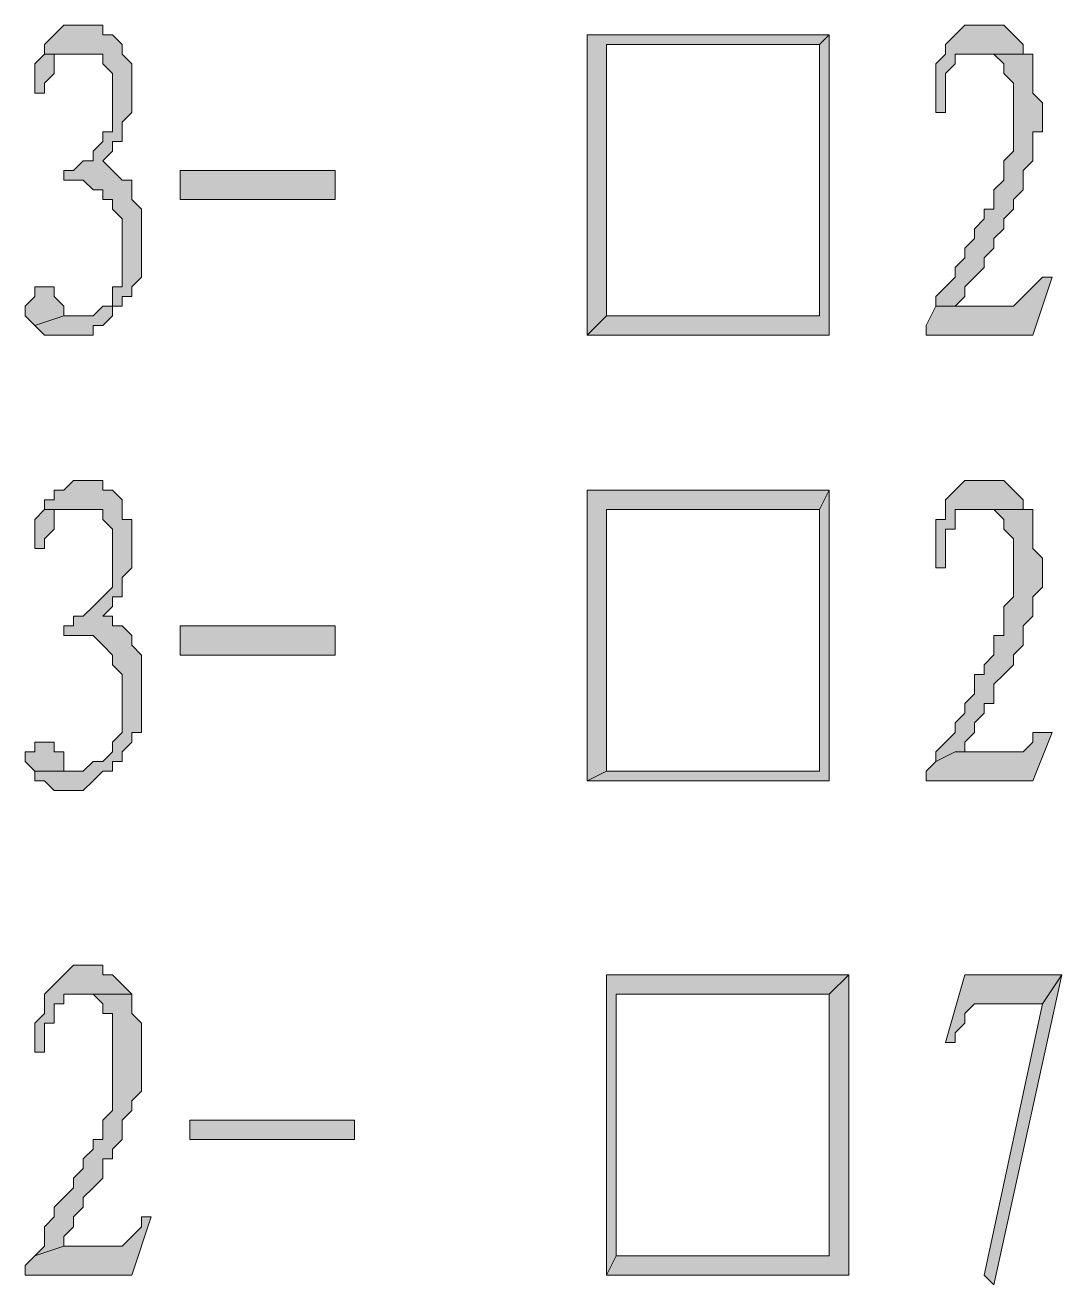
# Model space of a CAD drawing. Header units: millimetres. Extents: x 6 to 291, y 4 to 206.
# Drawn here: x 242.36 to 246.89, y 128.82 to 134.32 of the extents above; entities that cross this region are included whole.
import ezdxf

# ---------------------------------------------------------------- set-up
doc = ezdxf.new("R2010")
doc.units = ezdxf.units.MM
doc.layers.add('C00-00-00', color=7, linetype='Continuous')

msp = doc.modelspace()

# ---------------------------------------------------------------- hatches: boundary and pattern name
at = {"layer": 'C00-00-00'}
h = msp.add_hatch(color=256, dxfattribs=at)
h.dxf.hatch_style = 2
h.paths.add_polyline_path([(242.612339, 134.323673), (242.570006, 134.323673), (242.527672, 134.323673), (242.485339, 134.281339), (242.443006, 134.239006), (242.443006, 134.196673), (242.612339, 134.196673), (242.654672, 134.196673), (242.697006, 134.196673), (242.697006, 134.154339), (242.739339, 134.112006), (242.739339, 133.858006), (242.697006, 133.858006), (242.697006, 133.815673), (242.654672, 133.773339), (242.654672, 133.731006), (242.612339, 133.731006), (242.570006, 133.688673), (242.527672, 133.688673), (242.527672, 133.646339), (242.570006, 133.646339), (242.612339, 133.646339), (242.654672, 133.604006), (242.697006, 133.604006), (242.697006, 133.561673), (242.739339, 133.561673), (242.739339, 133.519339), (242.781672, 133.477006), (242.781672, 133.434673), (242.781672, 133.392339), (242.781672, 133.307673), (242.781672, 133.265339), (242.781672, 133.180673), (242.739339, 133.180673), (242.739339, 133.138339), (242.739339, 133.096006), (242.697006, 133.096006), (242.654672, 133.053673), (242.612339, 133.053673), (242.527672, 133.053673), (242.400672, 133.011339), (242.443006, 132.969006), (242.485339, 132.969006), (242.612339, 132.969006), (242.654672, 132.969006), (242.654672, 133.011339), (242.697006, 133.011339), (242.739339, 133.053673), (242.739339, 133.096006), (242.781672, 133.096006), (242.781672, 133.138339), (242.824006, 133.138339), (242.824006, 133.180673), (242.866339, 133.223006), (242.866339, 133.307673), (242.866339, 133.350006), (242.866339, 133.477006), (242.866339, 133.519339), (242.824006, 133.561673), (242.824006, 133.604006), (242.824006, 133.646339), (242.781672, 133.646339), (242.739339, 133.688673), (242.697006, 133.731006), (242.739339, 133.773339), (242.739339, 133.815673), (242.781672, 133.815673), (242.781672, 133.858006), (242.781672, 133.900339), (242.824006, 133.942673), (242.824006, 134.154339), (242.781672, 134.196673), (242.781672, 134.239006), (242.739339, 134.281339), (242.697006, 134.281339), (242.697006, 134.323673), (242.654672, 134.323673)])
h = msp.add_hatch(color=256, dxfattribs=at)
h.dxf.hatch_style = 2
h.paths.add_polyline_path([(246.54934, 134.323673), (246.507007, 134.323673), (246.464674, 134.323673), (246.42234, 134.281339), (246.380007, 134.239006), (246.380007, 134.196673), (246.337674, 134.154339), (246.337674, 134.112006), (246.337674, 134.069673), (246.337674, 133.942673), (246.380007, 133.942673), (246.380007, 134.027339), (246.380007, 134.069673), (246.380007, 134.112006), (246.42234, 134.154339), (246.42234, 134.196673), (246.464674, 134.196673), (246.507007, 134.196673), (246.54934, 134.196673), (246.718674, 134.196673), (246.718674, 134.239006), (246.67634, 134.281339), (246.634007, 134.323673), (246.591674, 134.323673)])
h = msp.add_hatch(color=256, dxfattribs=at)
h.dxf.hatch_style = 2
h.paths.add_polyline_path([(245.872008, 134.281338), (244.813674, 134.281338), (244.813674, 132.969005), (244.898341, 133.053672), (244.898341, 134.239005), (245.829674, 134.239005)])
h = msp.add_hatch(color=256, dxfattribs=at)
h.dxf.hatch_style = 2
h.paths.add_polyline_path([(245.872008, 134.281338), (245.829674, 134.239005), (245.829674, 133.053672), (244.898341, 133.053672), (244.813674, 132.969005), (245.872008, 132.969005)])
h = msp.add_hatch(color=256, dxfattribs=at)
h.dxf.hatch_style = 2
h.paths.add_polyline_path([(242.443002, 134.19667), (242.400669, 134.154336), (242.400669, 134.027336), (242.443002, 134.027336), (242.443002, 134.06967), (242.485335, 134.112003), (242.485335, 134.154336), (242.485335, 134.19667), (242.527669, 134.19667), (242.612335, 134.19667)])
h = msp.add_hatch(color=256, dxfattribs=at)
h.dxf.hatch_style = 2
h.paths.add_polyline_path([(246.718661, 134.19667), (246.549328, 134.19667), (246.591661, 134.19667), (246.633995, 134.154336), (246.633995, 134.112003), (246.676328, 134.06967), (246.676328, 133.773336), (246.633995, 133.731003), (246.633995, 133.68867), (246.633995, 133.646336), (246.591661, 133.604003), (246.591661, 133.56167), (246.591661, 133.519336), (246.549328, 133.519336), (246.549328, 133.477003), (246.506995, 133.43467), (246.506995, 133.392336), (246.464661, 133.350003), (246.464661, 133.30767), (246.422328, 133.265336), (246.422328, 133.223003), (246.379995, 133.18067), (246.337661, 133.138336), (246.337661, 133.096003), (246.422328, 133.096003), (246.464661, 133.138336), (246.464661, 133.18067), (246.506995, 133.223003), (246.549328, 133.265336), (246.549328, 133.30767), (246.591661, 133.350003), (246.591661, 133.392336), (246.633995, 133.43467), (246.633995, 133.477003), (246.676328, 133.519336), (246.676328, 133.56167), (246.718661, 133.604003), (246.718661, 133.646336), (246.718661, 133.68867), (246.760995, 133.731003), (246.760995, 133.773336), (246.760995, 133.858003), (246.803328, 133.858003), (246.803328, 133.985003), (246.760995, 134.027336), (246.760995, 134.112003), (246.760995, 134.154336), (246.760995, 134.19667)])
h = msp.add_hatch(color=256, dxfattribs=at)
h.dxf.hatch_style = 2
h.paths.add_polyline_path([(243.035666, 133.688666), (243.712999, 133.688666), (243.712999, 133.561672), (243.035666, 133.561672)])
h = msp.add_hatch(color=256, dxfattribs=at)
h.dxf.hatch_style = 2
h.paths.add_polyline_path([(246.845672, 133.223005), (246.803339, 133.223005), (246.761006, 133.180672), (246.718672, 133.138338), (246.676339, 133.096005), (246.422339, 133.096005), (246.337672, 133.096005), (246.295339, 133.011338), (246.295339, 132.969005), (246.761006, 132.969005)])
h = msp.add_hatch(color=256, dxfattribs=at)
h.dxf.hatch_style = 2
h.paths.add_polyline_path([(242.443002, 133.180671), (242.400669, 133.180671), (242.400669, 133.138337), (242.358335, 133.096004), (242.358335, 133.053671), (242.400669, 133.011337), (242.527669, 133.053671), (242.527669, 133.096004), (242.485335, 133.138337), (242.485335, 133.180671)])
h = msp.add_hatch(color=256, dxfattribs=at)
h.dxf.hatch_style = 2
h.paths.add_polyline_path([(242.612339, 132.334001), (242.570006, 132.334001), (242.527672, 132.291668), (242.485339, 132.291668), (242.485339, 132.249334), (242.443006, 132.249334), (242.443006, 132.207001), (242.612339, 132.207001), (242.654672, 132.207001), (242.697006, 132.207001), (242.697006, 132.164668), (242.739339, 132.122334), (242.739339, 131.868334), (242.697006, 131.826001), (242.654672, 131.783668), (242.612339, 131.741334), (242.570006, 131.741334), (242.570006, 131.699001), (242.527672, 131.699001), (242.527672, 131.656668), (242.612339, 131.656668), (242.654672, 131.656668), (242.697006, 131.614334), (242.739339, 131.572001), (242.739339, 131.529668), (242.781672, 131.487334), (242.781672, 131.445001), (242.781672, 131.402668), (242.781672, 131.360334), (242.781672, 131.318001), (242.781672, 131.233334), (242.739339, 131.191001), (242.739339, 131.148668), (242.697006, 131.106334), (242.654672, 131.106334), (242.612339, 131.064001), (242.527672, 131.064001), (242.400672, 131.064001), (242.400672, 131.021668), (242.443006, 131.021668), (242.485339, 130.979334), (242.612339, 130.979334), (242.654672, 131.021668), (242.697006, 131.064001), (242.739339, 131.064001), (242.739339, 131.106334), (242.781672, 131.106334), (242.781672, 131.148668), (242.824006, 131.191001), (242.824006, 131.233334), (242.866339, 131.233334), (242.866339, 131.318001), (242.866339, 131.360334), (242.866339, 131.487334), (242.866339, 131.529668), (242.866339, 131.572001), (242.824006, 131.614334), (242.824006, 131.656668), (242.781672, 131.699001), (242.739339, 131.699001), (242.739339, 131.741334), (242.697006, 131.741334), (242.739339, 131.783668), (242.739339, 131.826001), (242.781672, 131.826001), (242.781672, 131.868334), (242.781672, 131.910668), (242.824006, 131.953001), (242.824006, 132.164668), (242.781672, 132.164668), (242.781672, 132.207001), (242.781672, 132.249334), (242.739339, 132.291668), (242.697006, 132.291668), (242.697006, 132.334001)])
h = msp.add_hatch(color=256, dxfattribs=at)
h.dxf.hatch_style = 2
h.paths.add_polyline_path([(246.54934, 132.334001), (246.464674, 132.334001), (246.42234, 132.291668), (246.380007, 132.249334), (246.380007, 132.207001), (246.380007, 132.164668), (246.337674, 132.164668), (246.337674, 132.122334), (246.337674, 132.080001), (246.337674, 131.953001), (246.380007, 131.953001), (246.380007, 132.037668), (246.380007, 132.080001), (246.380007, 132.122334), (246.42234, 132.122334), (246.42234, 132.164668), (246.42234, 132.207001), (246.464674, 132.207001), (246.507007, 132.207001), (246.54934, 132.207001), (246.718674, 132.207001), (246.718674, 132.249334), (246.67634, 132.291668), (246.634007, 132.334001)])
h = msp.add_hatch(color=256, dxfattribs=at)
h.dxf.hatch_style = 2
h.paths.add_polyline_path([(245.872008, 132.291666), (244.813674, 132.291666), (244.813674, 131.021666), (244.898341, 131.064), (244.898341, 132.207), (245.829674, 132.207)])
h = msp.add_hatch(color=256, dxfattribs=at)
h.dxf.hatch_style = 2
h.paths.add_polyline_path([(245.872008, 132.291666), (245.829674, 132.207), (245.829674, 131.064), (244.898341, 131.064), (244.813674, 131.021666), (245.872008, 131.021666)])
h = msp.add_hatch(color=256, dxfattribs=at)
h.dxf.hatch_style = 2
h.paths.add_polyline_path([(242.443002, 132.207006), (242.400669, 132.164673), (242.400669, 132.037673), (242.443002, 132.037673), (242.443002, 132.080006), (242.485335, 132.122339), (242.485335, 132.164673), (242.485335, 132.207006), (242.527669, 132.207006), (242.570002, 132.207006), (242.612335, 132.207006)])
h = msp.add_hatch(color=256, dxfattribs=at)
h.dxf.hatch_style = 2
h.paths.add_polyline_path([(246.718661, 132.207006), (246.549328, 132.207006), (246.591661, 132.207006), (246.633995, 132.164673), (246.633995, 132.122339), (246.676328, 132.080006), (246.676328, 131.826006), (246.633995, 131.783673), (246.633995, 131.741339), (246.633995, 131.699006), (246.633995, 131.656673), (246.591661, 131.656673), (246.591661, 131.614339), (246.591661, 131.572006), (246.549328, 131.529673), (246.549328, 131.487339), (246.506995, 131.487339), (246.506995, 131.445006), (246.506995, 131.402673), (246.464661, 131.360339), (246.464661, 131.318006), (246.422328, 131.275673), (246.422328, 131.233339), (246.379995, 131.191006), (246.337661, 131.148673), (246.337661, 131.106339), (246.422328, 131.148673), (246.464661, 131.148673), (246.464661, 131.191006), (246.506995, 131.233339), (246.506995, 131.275673), (246.549328, 131.318006), (246.549328, 131.360339), (246.591661, 131.360339), (246.591661, 131.402673), (246.591661, 131.445006), (246.633995, 131.487339), (246.676328, 131.529673), (246.676328, 131.572006), (246.718661, 131.614339), (246.718661, 131.656673), (246.718661, 131.699006), (246.760995, 131.741339), (246.760995, 131.783673), (246.760995, 131.826006), (246.803328, 131.868339), (246.803328, 131.995339), (246.760995, 132.037673), (246.760995, 132.122339), (246.760995, 132.164673), (246.760995, 132.207006)])
h = msp.add_hatch(color=256, dxfattribs=at)
h.dxf.hatch_style = 2
h.paths.add_polyline_path([(243.035666, 131.699002), (243.712999, 131.699002), (243.712999, 131.572), (243.035666, 131.572)])
h = msp.add_hatch(color=256, dxfattribs=at)
h.dxf.hatch_style = 2
h.paths.add_polyline_path([(246.845672, 131.233333), (246.803339, 131.233333), (246.761006, 131.233333), (246.761006, 131.191), (246.718672, 131.148666), (246.422339, 131.148666), (246.337672, 131.106333), (246.295339, 131.064), (246.295339, 131.021666), (246.761006, 131.021666)])
h = msp.add_hatch(color=256, dxfattribs=at)
h.dxf.hatch_style = 2
h.paths.add_polyline_path([(242.443002, 131.190999), (242.400669, 131.190999), (242.400669, 131.148666), (242.358335, 131.148666), (242.358335, 131.106332), (242.400669, 131.063999), (242.527669, 131.063999), (242.527669, 131.106332), (242.527669, 131.148666), (242.485335, 131.148666), (242.485335, 131.190999)])
h = msp.add_hatch(color=256, dxfattribs=at)
h.dxf.hatch_style = 2
h.paths.add_polyline_path([(242.654665, 130.217334), (242.569999, 130.217334), (242.527665, 130.175001), (242.485332, 130.132668), (242.442999, 130.090334), (242.442999, 130.048001), (242.442999, 130.005668), (242.400665, 129.963334), (242.400665, 129.878668), (242.400665, 129.836334), (242.442999, 129.836334), (242.442999, 129.878668), (242.442999, 129.921001), (242.442999, 129.963334), (242.485332, 129.963334), (242.485332, 130.005668), (242.485332, 130.048001), (242.527665, 130.048001), (242.527665, 130.090334), (242.569999, 130.090334), (242.612332, 130.090334), (242.823999, 130.090334), (242.781665, 130.132668), (242.739332, 130.175001), (242.696999, 130.175001), (242.696999, 130.217334)])
h = msp.add_hatch(color=256, dxfattribs=at)
h.dxf.hatch_style = 2
h.paths.add_polyline_path([(245.95666, 130.175), (244.898327, 130.175), (244.898327, 128.862666), (244.94066, 128.947333), (244.94066, 130.090333), (245.871994, 130.090333)])
h = msp.add_hatch(color=256, dxfattribs=at)
h.dxf.hatch_style = 2
h.paths.add_polyline_path([(245.95666, 130.175), (245.871994, 130.090333), (245.871994, 128.947333), (244.94066, 128.947333), (244.898327, 128.862666), (245.95666, 128.862666)])
h = msp.add_hatch(color=256, dxfattribs=at)
h.dxf.hatch_style = 2
h.paths.add_polyline_path([(246.887999, 130.175), (246.464665, 130.175), (246.379999, 129.878666), (246.422332, 129.878666), (246.422332, 129.921), (246.464665, 129.963333), (246.464665, 130.005666), (246.506999, 130.048), (246.803332, 130.048)])
h = msp.add_hatch(color=256, dxfattribs=at)
h.dxf.hatch_style = 2
h.paths.add_polyline_path([(246.887999, 130.175), (246.80333, 130.048005), (246.54934, 128.862669), (246.591667, 128.820334)])
h = msp.add_hatch(color=256, dxfattribs=at)
h.dxf.hatch_style = 2
h.paths.add_polyline_path([(242.824003, 130.090339), (242.612336, 130.090339), (242.654669, 130.090339), (242.697003, 130.048006), (242.697003, 130.005673), (242.739336, 130.005673), (242.739336, 129.921006), (242.739336, 129.878673), (242.739336, 129.709339), (242.739336, 129.667006), (242.739336, 129.582339), (242.697003, 129.540006), (242.697003, 129.497673), (242.697003, 129.455339), (242.654669, 129.455339), (242.654669, 129.413006), (242.612336, 129.370673), (242.612336, 129.328339), (242.570003, 129.286006), (242.570003, 129.243673), (242.527669, 129.201339), (242.485336, 129.159006), (242.485336, 129.116673), (242.443003, 129.074339), (242.443003, 128.989673), (242.400669, 128.947339), (242.527669, 128.989673), (242.527669, 129.032006), (242.570003, 129.074339), (242.570003, 129.116673), (242.612336, 129.159006), (242.612336, 129.201339), (242.654669, 129.243673), (242.697003, 129.286006), (242.697003, 129.328339), (242.697003, 129.370673), (242.739336, 129.370673), (242.739336, 129.413006), (242.781669, 129.455339), (242.781669, 129.497673), (242.781669, 129.540006), (242.824003, 129.582339), (242.824003, 129.624673), (242.866336, 129.667006), (242.866336, 129.963339), (242.824003, 130.005673), (242.824003, 130.048006)])
h = msp.add_hatch(color=256, dxfattribs=at)
h.dxf.hatch_style = 2
h.paths.add_polyline_path([(243.077992, 129.540001), (243.797667, 129.540001), (243.797667, 129.455333), (243.077992, 129.455333)])
h = msp.add_hatch(color=256, dxfattribs=at)
h.dxf.hatch_style = 2
h.paths.add_polyline_path([(242.908671, 129.116666), (242.866338, 129.116666), (242.866338, 129.074333), (242.824004, 129.032), (242.781671, 128.989666), (242.527671, 128.989666), (242.400671, 128.947333), (242.358338, 128.905), (242.358338, 128.862666), (242.824004, 128.862666)])

# ---------------------------------------------------------------- linework, layer by layer
at = {"layer": 'C00-00-00', "lineweight": 13}
for points in [[(242.612339, 134.323673), (242.570006, 134.323673), (242.527672, 134.323673), (242.485339, 134.281339), (242.443006, 134.239006), (242.443006, 134.196673), (242.612339, 134.196673), (242.654672, 134.196673), (242.697006, 134.196673), (242.697006, 134.154339), (242.739339, 134.112006), (242.739339, 133.858006), (242.697006, 133.858006), (242.697006, 133.815673), (242.654672, 133.773339), (242.654672, 133.731006), (242.612339, 133.731006), (242.570006, 133.688673), (242.527672, 133.688673), (242.527672, 133.646339), (242.570006, 133.646339), (242.612339, 133.646339), (242.654672, 133.604006), (242.697006, 133.604006), (242.697006, 133.561673), (242.739339, 133.561673), (242.739339, 133.519339), (242.781672, 133.477006), (242.781672, 133.434673), (242.781672, 133.392339), (242.781672, 133.307673), (242.781672, 133.265339), (242.781672, 133.180673), (242.739339, 133.180673), (242.739339, 133.138339), (242.739339, 133.096006), (242.697006, 133.096006), (242.654672, 133.053673), (242.612339, 133.053673), (242.527672, 133.053673), (242.400672, 133.011339), (242.443006, 132.969006), (242.485339, 132.969006), (242.612339, 132.969006), (242.654672, 132.969006), (242.654672, 133.011339), (242.697006, 133.011339), (242.739339, 133.053673), (242.739339, 133.096006), (242.781672, 133.096006), (242.781672, 133.138339), (242.824006, 133.138339), (242.824006, 133.180673), (242.866339, 133.223006), (242.866339, 133.307673), (242.866339, 133.350006), (242.866339, 133.477006), (242.866339, 133.519339), (242.824006, 133.561673), (242.824006, 133.604006), (242.824006, 133.646339), (242.781672, 133.646339), (242.739339, 133.688673), (242.697006, 133.731006), (242.739339, 133.773339), (242.739339, 133.815673), (242.781672, 133.815673), (242.781672, 133.858006), (242.781672, 133.900339), (242.824006, 133.942673), (242.824006, 134.154339), (242.781672, 134.196673), (242.781672, 134.239006), (242.739339, 134.281339), (242.697006, 134.281339), (242.697006, 134.323673), (242.654672, 134.323673)], [(246.54934, 134.323673), (246.507007, 134.323673), (246.464674, 134.323673), (246.42234, 134.281339), (246.380007, 134.239006), (246.380007, 134.196673), (246.337674, 134.154339), (246.337674, 134.112006), (246.337674, 134.069673), (246.337674, 133.942673), (246.380007, 133.942673), (246.380007, 134.027339), (246.380007, 134.069673), (246.380007, 134.112006), (246.42234, 134.154339), (246.42234, 134.196673), (246.464674, 134.196673), (246.507007, 134.196673), (246.54934, 134.196673), (246.718674, 134.196673), (246.718674, 134.239006), (246.67634, 134.281339), (246.634007, 134.323673), (246.591674, 134.323673)], [(245.872008, 134.281338), (244.813674, 134.281338), (244.813674, 132.969005), (244.898341, 133.053672), (244.898341, 134.239005), (245.829674, 134.239005)], [(245.872008, 134.281338), (245.829674, 134.239005), (245.829674, 133.053672), (244.898341, 133.053672), (244.813674, 132.969005), (245.872008, 132.969005)], [(242.443002, 134.19667), (242.400669, 134.154336), (242.400669, 134.027336), (242.443002, 134.027336), (242.443002, 134.06967), (242.485335, 134.112003), (242.485335, 134.154336), (242.485335, 134.19667), (242.527669, 134.19667), (242.612335, 134.19667)], [(246.718661, 134.19667), (246.549328, 134.19667), (246.591661, 134.19667), (246.633995, 134.154336), (246.633995, 134.112003), (246.676328, 134.06967), (246.676328, 133.773336), (246.633995, 133.731003), (246.633995, 133.68867), (246.633995, 133.646336), (246.591661, 133.604003), (246.591661, 133.56167), (246.591661, 133.519336), (246.549328, 133.519336), (246.549328, 133.477003), (246.506995, 133.43467), (246.506995, 133.392336), (246.464661, 133.350003), (246.464661, 133.30767), (246.422328, 133.265336), (246.422328, 133.223003), (246.379995, 133.18067), (246.337661, 133.138336), (246.337661, 133.096003), (246.422328, 133.096003), (246.464661, 133.138336), (246.464661, 133.18067), (246.506995, 133.223003), (246.549328, 133.265336), (246.549328, 133.30767), (246.591661, 133.350003), (246.591661, 133.392336), (246.633995, 133.43467), (246.633995, 133.477003), (246.676328, 133.519336), (246.676328, 133.56167), (246.718661, 133.604003), (246.718661, 133.646336), (246.718661, 133.68867), (246.760995, 133.731003), (246.760995, 133.773336), (246.760995, 133.858003), (246.803328, 133.858003), (246.803328, 133.985003), (246.760995, 134.027336), (246.760995, 134.112003), (246.760995, 134.154336), (246.760995, 134.19667)], [(243.035666, 133.688666), (243.712999, 133.688666), (243.712999, 133.561672), (243.035666, 133.561672)], [(246.845672, 133.223005), (246.803339, 133.223005), (246.761006, 133.180672), (246.718672, 133.138338), (246.676339, 133.096005), (246.422339, 133.096005), (246.337672, 133.096005), (246.295339, 133.011338), (246.295339, 132.969005), (246.761006, 132.969005)], [(242.443002, 133.180671), (242.400669, 133.180671), (242.400669, 133.138337), (242.358335, 133.096004), (242.358335, 133.053671), (242.400669, 133.011337), (242.527669, 133.053671), (242.527669, 133.096004), (242.485335, 133.138337), (242.485335, 133.180671)], [(242.612339, 132.334001), (242.570006, 132.334001), (242.527672, 132.291668), (242.485339, 132.291668), (242.485339, 132.249334), (242.443006, 132.249334), (242.443006, 132.207001), (242.612339, 132.207001), (242.654672, 132.207001), (242.697006, 132.207001), (242.697006, 132.164668), (242.739339, 132.122334), (242.739339, 131.868334), (242.697006, 131.826001), (242.654672, 131.783668), (242.612339, 131.741334), (242.570006, 131.741334), (242.570006, 131.699001), (242.527672, 131.699001), (242.527672, 131.656668), (242.612339, 131.656668), (242.654672, 131.656668), (242.697006, 131.614334), (242.739339, 131.572001), (242.739339, 131.529668), (242.781672, 131.487334), (242.781672, 131.445001), (242.781672, 131.402668), (242.781672, 131.360334), (242.781672, 131.318001), (242.781672, 131.233334), (242.739339, 131.191001), (242.739339, 131.148668), (242.697006, 131.106334), (242.654672, 131.106334), (242.612339, 131.064001), (242.527672, 131.064001), (242.400672, 131.064001), (242.400672, 131.021668), (242.443006, 131.021668), (242.485339, 130.979334), (242.612339, 130.979334), (242.654672, 131.021668), (242.697006, 131.064001), (242.739339, 131.064001), (242.739339, 131.106334), (242.781672, 131.106334), (242.781672, 131.148668), (242.824006, 131.191001), (242.824006, 131.233334), (242.866339, 131.233334), (242.866339, 131.318001), (242.866339, 131.360334), (242.866339, 131.487334), (242.866339, 131.529668), (242.866339, 131.572001), (242.824006, 131.614334), (242.824006, 131.656668), (242.781672, 131.699001), (242.739339, 131.699001), (242.739339, 131.741334), (242.697006, 131.741334), (242.739339, 131.783668), (242.739339, 131.826001), (242.781672, 131.826001), (242.781672, 131.868334), (242.781672, 131.910668), (242.824006, 131.953001), (242.824006, 132.164668), (242.781672, 132.164668), (242.781672, 132.207001), (242.781672, 132.249334), (242.739339, 132.291668), (242.697006, 132.291668), (242.697006, 132.334001)], [(246.54934, 132.334001), (246.464674, 132.334001), (246.42234, 132.291668), (246.380007, 132.249334), (246.380007, 132.207001), (246.380007, 132.164668), (246.337674, 132.164668), (246.337674, 132.122334), (246.337674, 132.080001), (246.337674, 131.953001), (246.380007, 131.953001), (246.380007, 132.037668), (246.380007, 132.080001), (246.380007, 132.122334), (246.42234, 132.122334), (246.42234, 132.164668), (246.42234, 132.207001), (246.464674, 132.207001), (246.507007, 132.207001), (246.54934, 132.207001), (246.718674, 132.207001), (246.718674, 132.249334), (246.67634, 132.291668), (246.634007, 132.334001)], [(245.872008, 132.291666), (244.813674, 132.291666), (244.813674, 131.021666), (244.898341, 131.064), (244.898341, 132.207), (245.829674, 132.207)], [(245.872008, 132.291666), (245.829674, 132.207), (245.829674, 131.064), (244.898341, 131.064), (244.813674, 131.021666), (245.872008, 131.021666)], [(242.443002, 132.207006), (242.400669, 132.164673), (242.400669, 132.037673), (242.443002, 132.037673), (242.443002, 132.080006), (242.485335, 132.122339), (242.485335, 132.164673), (242.485335, 132.207006), (242.527669, 132.207006), (242.570002, 132.207006), (242.612335, 132.207006)], [(246.718661, 132.207006), (246.549328, 132.207006), (246.591661, 132.207006), (246.633995, 132.164673), (246.633995, 132.122339), (246.676328, 132.080006), (246.676328, 131.826006), (246.633995, 131.783673), (246.633995, 131.741339), (246.633995, 131.699006), (246.633995, 131.656673), (246.591661, 131.656673), (246.591661, 131.614339), (246.591661, 131.572006), (246.549328, 131.529673), (246.549328, 131.487339), (246.506995, 131.487339), (246.506995, 131.445006), (246.506995, 131.402673), (246.464661, 131.360339), (246.464661, 131.318006), (246.422328, 131.275673), (246.422328, 131.233339), (246.379995, 131.191006), (246.337661, 131.148673), (246.337661, 131.106339), (246.422328, 131.148673), (246.464661, 131.148673), (246.464661, 131.191006), (246.506995, 131.233339), (246.506995, 131.275673), (246.549328, 131.318006), (246.549328, 131.360339), (246.591661, 131.360339), (246.591661, 131.402673), (246.591661, 131.445006), (246.633995, 131.487339), (246.676328, 131.529673), (246.676328, 131.572006), (246.718661, 131.614339), (246.718661, 131.656673), (246.718661, 131.699006), (246.760995, 131.741339), (246.760995, 131.783673), (246.760995, 131.826006), (246.803328, 131.868339), (246.803328, 131.995339), (246.760995, 132.037673), (246.760995, 132.122339), (246.760995, 132.164673), (246.760995, 132.207006)], [(243.035666, 131.699002), (243.712999, 131.699002), (243.712999, 131.572), (243.035666, 131.572)], [(246.845672, 131.233333), (246.803339, 131.233333), (246.761006, 131.233333), (246.761006, 131.191), (246.718672, 131.148666), (246.422339, 131.148666), (246.337672, 131.106333), (246.295339, 131.064), (246.295339, 131.021666), (246.761006, 131.021666)], [(242.443002, 131.190999), (242.400669, 131.190999), (242.400669, 131.148666), (242.358335, 131.148666), (242.358335, 131.106332), (242.400669, 131.063999), (242.527669, 131.063999), (242.527669, 131.106332), (242.527669, 131.148666), (242.485335, 131.148666), (242.485335, 131.190999)], [(242.654665, 130.217334), (242.569999, 130.217334), (242.527665, 130.175001), (242.485332, 130.132668), (242.442999, 130.090334), (242.442999, 130.048001), (242.442999, 130.005668), (242.400665, 129.963334), (242.400665, 129.878668), (242.400665, 129.836334), (242.442999, 129.836334), (242.442999, 129.878668), (242.442999, 129.921001), (242.442999, 129.963334), (242.485332, 129.963334), (242.485332, 130.005668), (242.485332, 130.048001), (242.527665, 130.048001), (242.527665, 130.090334), (242.569999, 130.090334), (242.612332, 130.090334), (242.823999, 130.090334), (242.781665, 130.132668), (242.739332, 130.175001), (242.696999, 130.175001), (242.696999, 130.217334)], [(245.95666, 130.175), (244.898327, 130.175), (244.898327, 128.862666), (244.94066, 128.947333), (244.94066, 130.090333), (245.871994, 130.090333)], [(245.95666, 130.175), (245.871994, 130.090333), (245.871994, 128.947333), (244.94066, 128.947333), (244.898327, 128.862666), (245.95666, 128.862666)], [(246.887999, 130.175), (246.464665, 130.175), (246.379999, 129.878666), (246.422332, 129.878666), (246.422332, 129.921), (246.464665, 129.963333), (246.464665, 130.005666), (246.506999, 130.048), (246.803332, 130.048)], [(246.887999, 130.175), (246.80333, 130.048005), (246.54934, 128.862669), (246.591667, 128.820334)], [(242.824003, 130.090339), (242.612336, 130.090339), (242.654669, 130.090339), (242.697003, 130.048006), (242.697003, 130.005673), (242.739336, 130.005673), (242.739336, 129.921006), (242.739336, 129.878673), (242.739336, 129.709339), (242.739336, 129.667006), (242.739336, 129.582339), (242.697003, 129.540006), (242.697003, 129.497673), (242.697003, 129.455339), (242.654669, 129.455339), (242.654669, 129.413006), (242.612336, 129.370673), (242.612336, 129.328339), (242.570003, 129.286006), (242.570003, 129.243673), (242.527669, 129.201339), (242.485336, 129.159006), (242.485336, 129.116673), (242.443003, 129.074339), (242.443003, 128.989673), (242.400669, 128.947339), (242.527669, 128.989673), (242.527669, 129.032006), (242.570003, 129.074339), (242.570003, 129.116673), (242.612336, 129.159006), (242.612336, 129.201339), (242.654669, 129.243673), (242.697003, 129.286006), (242.697003, 129.328339), (242.697003, 129.370673), (242.739336, 129.370673), (242.739336, 129.413006), (242.781669, 129.455339), (242.781669, 129.497673), (242.781669, 129.540006), (242.824003, 129.582339), (242.824003, 129.624673), (242.866336, 129.667006), (242.866336, 129.963339), (242.824003, 130.005673), (242.824003, 130.048006)], [(243.077992, 129.540001), (243.797667, 129.540001), (243.797667, 129.455333), (243.077992, 129.455333)], [(242.908671, 129.116666), (242.866338, 129.116666), (242.866338, 129.074333), (242.824004, 129.032), (242.781671, 128.989666), (242.527671, 128.989666), (242.400671, 128.947333), (242.358338, 128.905), (242.358338, 128.862666), (242.824004, 128.862666)]]:
    msp.add_lwpolyline(points, close=True, dxfattribs=at)

doc.saveas('drawing.dxf')
